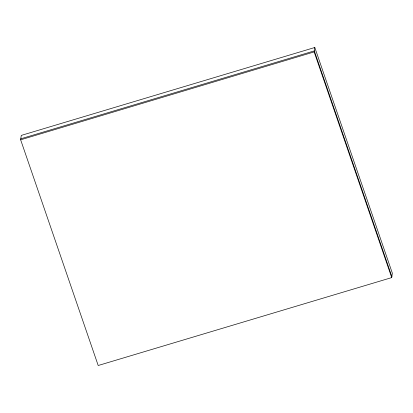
<?xml version="1.0" encoding="UTF-8"?>
<svg xmlns="http://www.w3.org/2000/svg" width="413" height="413" viewBox="0 0 413 413"><rect width="100%" height="100%" fill="white"/><g stroke="black" fill="none" stroke-linecap="round" stroke-linejoin="round"><path stroke-width="0.62" d="M20.65 139.816L21.285 135.402L314.799 47.495L392.35 273.184L391.715 277.598L98.201 365.505L20.65 139.816L314.164 51.914L314.799 47.495M20.795 138.799L314.308 50.892L391.86 276.581M314.164 51.914L391.715 277.598"/></g></svg>
